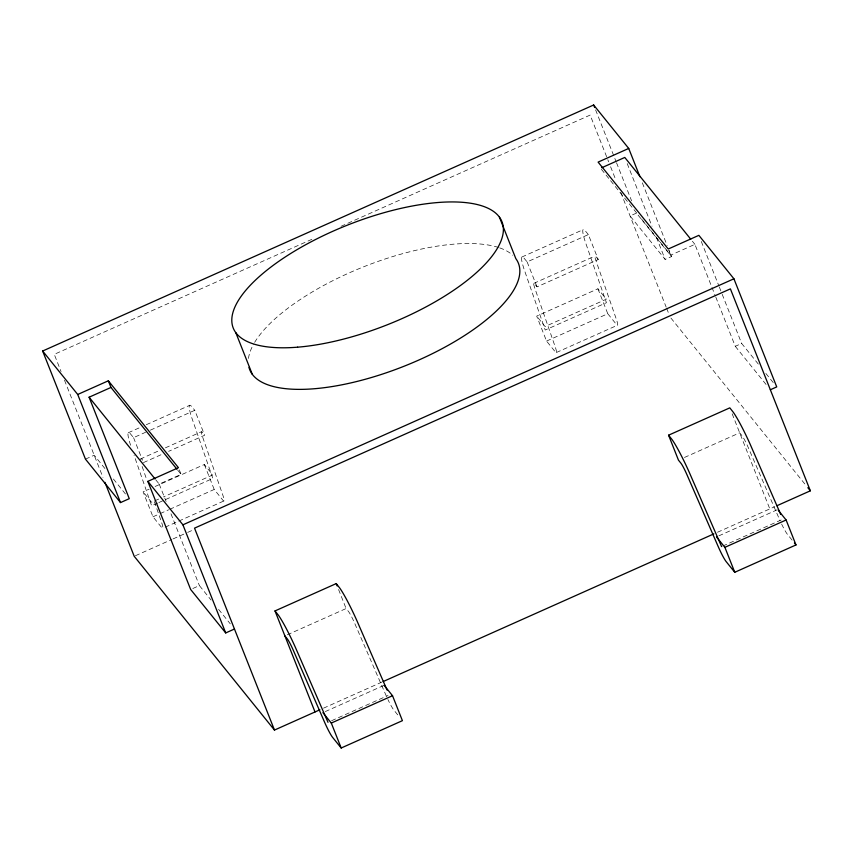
<?xml version="1.0" encoding="UTF-8"?>
<svg xmlns="http://www.w3.org/2000/svg" width="853" height="853" viewBox="0 0 853 853"><rect width="100%" height="100%" fill="white"/><g stroke="black" fill="none" stroke-linecap="round" stroke-linejoin="round"><path stroke-width="0.64" stroke-dasharray="4.26 3.2" d="M311.867 239.33L54.261 354.347L61.075 371.567M341.04 226.301L590.137 115.08L608.647 161.825M128.281 432.748L140.287 427.385M146.289 424.709L189.505 405.41M521.865 257.02L583.089 229.681M85.46 459.127L94.203 455.225L105.889 469.704M130.605 445.255A41.893 4.468 65.9 0 1 130.21 433.58L133.558 437.653L145.564 432.29M150.363 430.147L194.783 410.314L204.656 435.265L168.649 451.344M588.357 234.586L585.009 230.523A41.893 4.468 65.9 0 0 585.403 242.188L606.43 302.708L545.216 330.036L524.179 269.527A41.893 4.468 65.9 0 1 523.785 257.851L527.133 261.924L588.357 234.586L598.241 259.536L537.017 286.875L534.682 283.974A12.944 1.386 65.9 0 0 534.82 288.207L554.962 346.105A17.145 1.834 65.9 0 1 555.154 351.713L546.56 341.072L536.686 316.122L597.91 288.783L606.312 299.2L545.088 326.539L536.686 316.122M636.466 213.111L630.079 215.958L665.148 259.408L671.535 256.561L669.093 250.419M140.201 459.095L159.404 450.523M165.407 447.836L201.415 431.757M533.775 283.367L594.999 256.028M143.432 462.603L162.646 454.031M641.456 218.954L670.682 255.164L694.907 244.353L715.336 295.948M155.886 479.972L159.223 484.12L181.092 474.353L178.895 468.809M154.382 501.692L161.388 521.833A17.145 1.834 65.9 0 1 161.58 527.442L152.986 516.801L143.112 491.85L149.115 489.174M155.118 486.487L204.336 464.512L212.738 474.929L163.52 496.904M158.711 499.048L151.514 502.268L143.112 491.85M157.634 503.089L151.631 505.765L134.07 455.31M158.839 502.556L212.855 478.437L191.829 417.917A41.893 4.468 65.9 0 1 191.435 406.252L194.783 410.314M152.986 516.801L158.989 514.114M160.193 513.581L168.595 509.827M169.79 509.294L214.21 489.462L222.804 500.114A17.145 1.834 65.9 0 0 222.612 494.495L202.47 436.608A12.944 1.386 65.9 0 1 202.321 432.364L204.656 435.265M546.56 341.072L607.784 313.733L616.378 324.375A17.145 1.834 65.9 0 0 616.186 318.766L596.044 260.879A12.944 1.386 65.9 0 1 595.906 256.636L598.241 259.536M165.173 527.175L223.998 500.914M556.359 352.524L617.572 325.185M135.424 555.73L171.879 539.448M173.095 538.904L186.455 532.944M187.671 532.4L193.748 529.681M192.842 588.506L199.399 585.574L211.086 600.054M715.827 297.175L735.275 346.307L741.662 343.46L759.191 365.18M287.28 634.803L346.105 608.541L348.44 611.43A12.944 1.386 65.9 0 1 354.603 623.127L385.652 694.534A17.145 1.834 65.9 0 0 386.388 696.197M684.458 457.464L739.679 432.812L742.025 435.702A12.944 1.386 65.9 0 1 748.188 447.399L779.237 518.805A17.145 1.834 65.9 0 0 779.973 520.469M323.522 708.171L381.888 682.101M717.522 532.251L774.577 506.778M325.302 711.573L384.127 685.3M718.887 535.833L777.701 509.572M331.604 720.71L388.03 695.515M722.779 546.048L781.604 519.786M692.401 241.25L694.907 244.353M601.386 169.299L609.735 179.652M610.567 180.687L636.455 212.749M638.129 215.18L671.535 256.561M765.877 373.465L773.394 382.773M735.275 346.307L767.007 385.62M670.916 318.041L806.17 485.634M792.085 540.098L787.394 534.287A17.145 1.834 65.9 0 1 781.487 523.763M397.722 714.857L393.819 710.027A17.145 1.834 65.9 0 1 387.912 699.492M177.755 470.216L181.092 474.353M113.406 479.023L125.924 494.537M218.603 609.373L230.289 623.852M701.294 241.484L718.802 285.712M719.292 286.949L721.723 293.091M722.203 294.317L741.662 343.46M642.341 182.841L667.153 245.504M668.731 250.249L670.682 255.164M732.162 413.801L769.811 508.9M627.211 163.595L652.012 226.237M656.394 237.294L665.148 259.408M595.607 109.909L616.037 161.505M616.516 162.742L631.604 200.828M610.599 166.751L615.951 180.282M620.824 192.586L666.182 307.144M666.673 308.381L669.115 314.544M597.91 288.783L607.784 313.733M527.133 261.924L537.017 286.875M338.577 589.53L346.105 608.541M204.336 464.512L214.21 489.462M159.223 484.12L166.09 501.436M170.984 513.815L199.399 585.574M133.558 437.653L142.494 460.225M64.487 380.182L102.978 477.403M142.12 466.463L146.94 480.303M248.479 358.441A144.498 53.664 -21.6 0 1 253.522 344.292M254.663 342.341A144.498 53.664 -21.6 0 1 366.545 265.667A144.498 53.664 -21.6 0 1 498.589 247.509M499.709 247.882A144.498 53.664 -21.6 0 1 512.77 255.25M140.788 459.351A12.944 1.386 65.9 0 1 141.097 459.703"/><path stroke-width="1.28" d="M176.923 469.182L110.965 387.454L89.096 397.21L129.272 498.674L120.518 502.577L85.46 459.127L42.65 351.02L593.656 104.994L628.725 148.443L639.91 176.699M42.65 351.02L77.719 394.47L108.331 380.801L178.458 467.7L147.846 481.369L190.656 589.476L225.714 632.926L234.468 629.024M628.725 148.443L598.113 162.113L668.251 249.012L698.863 235.343L733.921 278.792L776.731 386.91L770.344 389.757M601.76 167.732L624.78 157.453L690.738 239.181M147.846 481.369L182.915 524.819L733.921 278.792M315.013 711.967L275.007 610.929L336.231 583.591L339.718 587.994A41.893 4.468 65.9 0 1 356.693 620.206L387.113 690.13M778.352 510.371L786.114 519.989L795.988 544.939L734.764 572.278L726.17 561.626A17.145 1.834 65.9 0 1 718.013 546.133L686.964 474.737A12.944 1.386 65.9 0 0 680.801 463.04L678.455 460.14L668.581 435.19L729.805 407.862L733.292 412.266A41.893 4.468 65.9 0 1 750.267 444.477L780.698 514.402M104.93 482.34L134.209 556.273L274.474 730.072L319.875 709.792M383.104 681.568L713.876 533.882M776.966 505.712L810.35 490.806L730.403 288.879L194.527 528.146L274.474 730.072M322.903 712.639L331.305 723.056L392.529 695.717L402.413 720.668L341.189 748.006L332.595 737.355A17.145 1.834 65.9 0 1 324.428 721.873L293.379 650.466A12.944 1.386 65.9 0 0 287.216 638.769L284.881 635.869M716.477 536.91L724.89 547.327L786.114 519.989M807.844 487.703L810.35 490.806M794.42 542.998L795.988 544.939M668.581 435.19L672.068 439.604A41.893 4.468 65.9 0 1 689.043 471.816L721.585 546.592M384.127 685.3L392.529 695.717M275.007 610.929L278.494 615.333A41.893 4.468 65.9 0 1 295.469 647.544L328 722.32M89.096 397.21L155.054 478.938M593.656 104.994L594.637 107.457M724.89 547.327L734.764 572.278M499.368 217.046L515.83 258.63A144.498 53.664 -21.6 0 1 407.361 364.913A144.498 53.664 -21.6 0 1 248.948 367.344M336.231 583.591L337.17 585.968M235.812 332.691L252.275 374.264M331.305 723.056L341.189 748.006M182.915 524.819L225.714 632.926M108.331 380.801L110.965 387.454M77.719 394.47L120.518 502.577M297.59 347.182A144.498 53.664 -21.6 0 0 503.366 230.523A144.498 53.664 -21.6 0 0 301.802 246.89A144.498 53.664 -21.6 0 0 297.59 347.182"/></g></svg>
